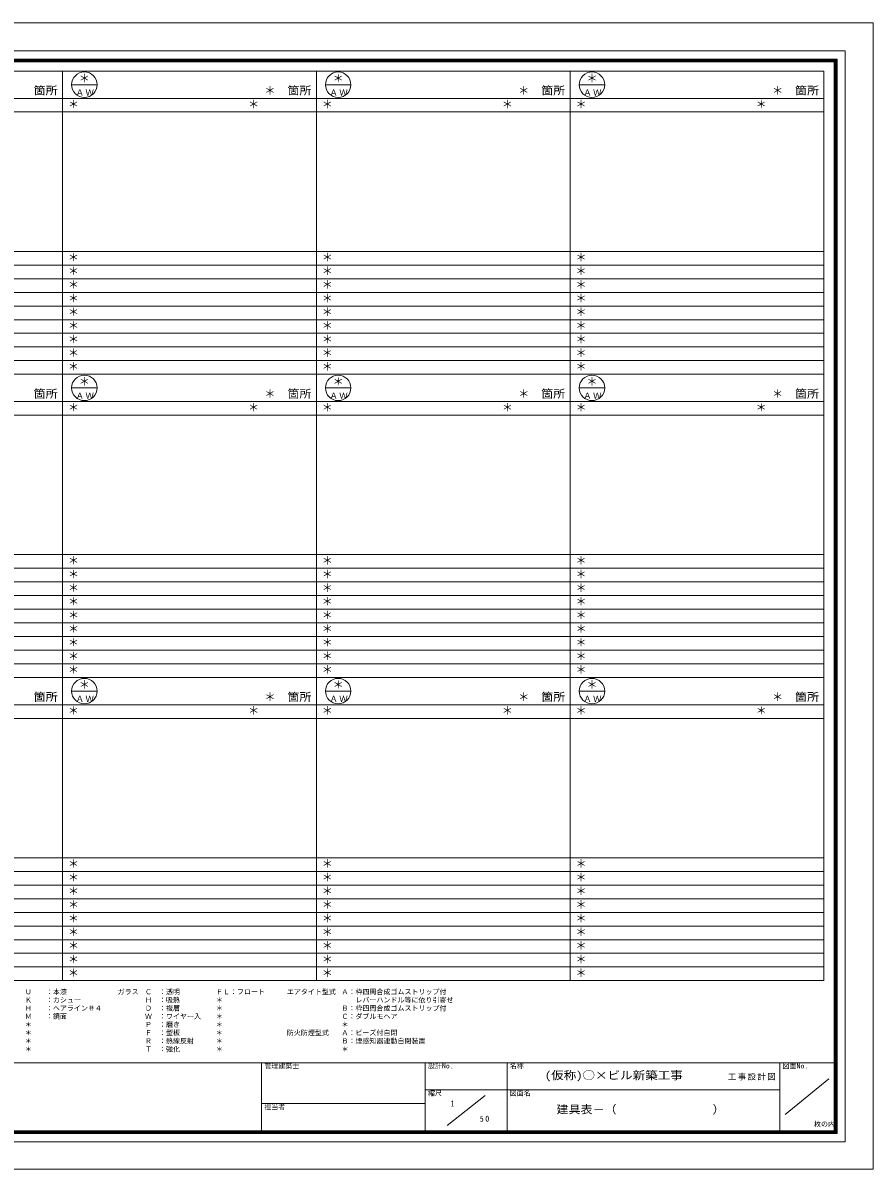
# Model space of a CAD drawing. Units: millimetres, scale not verified. Extents: x -14738 to 14962, y -10419 to 10581.
# Drawn here: x -614 to 14962, y -10419 to 10581 of the extents above; entities that cross this region are included whole.
import ezdxf
from ezdxf.enums import TextEntityAlignment as Align

# ---------------------------------------------------------------- set-up
doc = ezdxf.new("R2010")
doc.units = ezdxf.units.MM
doc.header["$LTSCALE"] = 50
doc.layers.add('0-0_0', color=7, linetype='Continuous')
doc.layers.add('0-1_USER1', color=7, linetype='Continuous', lineweight=9)
doc.styles.add('ＭＳ ゴシック', font='')
doc.styles.get('ＭＳ ゴシック').set_extended_font_data('MS Gothic')

msp = doc.modelspace()

# ---------------------------------------------------------------- linework, layer by layer
at = {"layer": '0-1_USER1'}
for p, q in [((-14738.26, 10581.42), (14961.74, 10581.42)), ((14961.74, -10418.58), (14961.74, 10581.42)), ((-14228.49, 10068.83), (14452.53, 10068.83)), ((-14078.49, 9919.39), (14301.97, 9919.39)), ((-14066.08, 9906.99), (14289.56, 9906.99)), ((-14053.11, 9894.01), (14277.16, 9894.01)), ((-14040.7, 9881.04), (14264.18, 9881.04)), ((14264.18, -9730.61), (14264.18, 9881.04)), ((14277.16, -9743.58), (14277.16, 9894.01)), ((14289.56, -9755.99), (14289.56, 9906.99)), ((14301.97, -9768.39), (14301.97, 9919.39)), ((14452.53, -9917.83), (14452.53, 10068.83)), ((-14028.3, 9868.64), (14251.78, 9868.64)), ((-13838.22, 9699.36), (14061.78, 9699.36)), ((111.78, -6965.64), (111.78, 9699.36)), ((4761.78, -6965.64), (4761.78, 9699.36)), ((9411.78, -6965.64), (9411.78, 9699.36)), ((14061.78, -6965.64), (14061.78, 9699.36)), ((14251.78, -9717.64), (14251.78, 9868.64)), ((278.45, 9449.36), (745.11, 9449.36)), ((4928.45, 9449.36), (5395.11, 9449.36)), ((9578.45, 9449.36), (10045.11, 9449.36)), ((-13838.22, 9199.35), (14061.78, 9199.35)), ((-13838.22, 8949.36), (14061.78, 8949.36)), ((-13838.22, 6394.36), (14061.78, 6394.36)), ((-13838.22, 6144.36), (14061.78, 6144.36)), ((-13838.22, 5894.35), (14061.78, 5894.35)), ((-13838.22, 5644.36), (14061.78, 5644.36)), ((-13838.22, 5394.36), (14061.78, 5394.36)), ((-13838.22, 5144.36), (14061.78, 5144.36)), ((-13838.22, 4894.36), (14061.78, 4894.36)), ((-13838.22, 4644.36), (14061.78, 4644.36)), ((-13838.22, 4394.36), (14061.78, 4394.36)), ((-13838.22, 4144.36), (14061.78, 4144.36)), ((278.45, 3894.36), (745.11, 3894.36)), ((4928.45, 3894.36), (5395.11, 3894.36)), ((9578.45, 3894.36), (10045.11, 3894.36)), ((-13838.22, 3644.36), (14061.78, 3644.36)), ((-13838.22, 3394.36), (14061.78, 3394.36)), ((-13838.22, 839.36), (14061.78, 839.36)), ((-13838.22, 589.36), (14061.78, 589.36)), ((-13838.22, 339.36), (14061.78, 339.36)), ((-13838.22, 89.36), (14061.78, 89.36)), ((-13838.22, -160.64), (14061.78, -160.64)), ((-13838.22, -410.64), (14061.78, -410.64)), ((-13838.22, -660.64), (14061.78, -660.64)), ((-13838.22, -910.64), (14061.78, -910.64)), ((-13838.22, -1160.64), (14061.78, -1160.64)), ((-13838.22, -1410.64), (14061.78, -1410.64)), ((278.45, -1660.64), (745.11, -1660.64)), ((4928.45, -1660.64), (5395.11, -1660.64)), ((9578.45, -1660.64), (10045.11, -1660.64)), ((-13838.22, -1910.64), (14061.78, -1910.64)), ((-13838.22, -2160.64), (14061.78, -2160.64)), ((-13838.22, -4715.64), (14061.78, -4715.64)), ((-13838.22, -4965.64), (14061.78, -4965.64)), ((-13838.22, -5215.64), (14061.78, -5215.64)), ((-13838.22, -5465.64), (14061.78, -5465.64)), ((-13838.22, -5715.64), (14061.78, -5715.64)), ((-13838.22, -5965.64), (14061.78, -5965.64)), ((-13838.22, -6215.64), (14061.78, -6215.64)), ((-13838.22, -6465.64), (14061.78, -6465.64)), ((-13838.22, -6715.64), (14061.78, -6715.64)), ((-13838.22, -6965.64), (14061.78, -6965.64)), ((-14078.49, -8469.14), (14301.97, -8469.14)), ((3758.55, -8469.14), (3758.55, -9768.39)), ((6756.29, -8469.14), (6756.29, -9768.39)), ((8255.16, -8469.14), (8255.16, -9768.39)), ((13252.53, -8469.14), (13252.53, -9768.39)), ((14151.97, -8767.45), (13352.34, -9417.08)), ((6756.29, -8968.2), (13252.53, -8968.2)), ((6756.29, -9218.02), (3758.55, -9218.02)), ((7855.91, -9067.45), (7155.54, -9617.83)), ((14301.97, -9768.39), (-14078.49, -9768.39)), ((14289.56, -9755.99), (-14066.08, -9755.99)), ((14277.16, -9743.58), (-14053.11, -9743.58)), ((14264.18, -9730.61), (-14040.7, -9730.61)), ((14251.78, -9717.64), (-14028.3, -9717.64)), ((14452.53, -9917.83), (-14228.49, -9917.83)), ((-14738.26, -10418.58), (14961.74, -10418.58))]:
    msp.add_line(p, q, dxfattribs=at)
for centre in [(511.78, 9449.36), (5161.78, 9449.36), (9811.78, 9449.36), (511.78, 3894.36), (5161.78, 3894.36), (9811.78, 3894.36), (511.78, -1660.64), (5161.78, -1660.64), (9811.78, -1660.64)]:
    msp.add_circle(centre, 233.33, dxfattribs=at)

# ---------------------------------------------------------------- texts
at = {"layer": '0-0_0', "style": 'ＭＳ ゴシック'}
for p in [(411.78, 9449.36), (5061.78, 9449.36), (9711.78, 9449.36), (3811.78, 9224.36), (8461.78, 9224.36), (13111.78, 9224.36), (211.78, 8974.36), (3511.78, 8974.36), (4861.78, 8974.36), (8161.78, 8974.36), (9511.78, 8974.36), (12811.78, 8974.36), (211.78, 6169.35), (4861.78, 6169.35), (9511.78, 6169.35), (211.78, 5919.36), (4861.78, 5919.36), (9511.78, 5919.36), (211.78, 5669.36), (4861.78, 5669.36), (9511.78, 5669.36), (211.78, 5419.36), (4861.78, 5419.36), (9511.78, 5419.36), (211.78, 5169.36), (4861.78, 5169.36), (9511.78, 5169.36), (211.78, 4919.36), (4861.78, 4919.36), (9511.78, 4919.36), (211.78, 4669.36), (4861.78, 4669.36), (9511.78, 4669.36), (211.78, 4419.36), (4861.78, 4419.36), (9511.78, 4419.36), (211.78, 4169.36), (4861.78, 4169.36), (9511.78, 4169.36), (411.78, 3894.36), (5061.78, 3894.36), (9711.78, 3894.36), (3811.78, 3669.36), (8461.78, 3669.36), (13111.78, 3669.36), (211.78, 3419.36), (3511.78, 3419.36), (4861.78, 3419.36), (8161.78, 3419.36), (9511.78, 3419.36), (12811.78, 3419.36), (211.78, 614.36), (4861.78, 614.36), (9511.78, 614.36), (211.78, 364.36), (4861.78, 364.36), (9511.78, 364.36), (211.78, 114.36), (4861.78, 114.36), (9511.78, 114.36), (211.78, -135.64), (4861.78, -135.64), (9511.78, -135.64), (211.78, -385.64), (4861.78, -385.64), (9511.78, -385.64), (211.78, -635.64), (4861.78, -635.64), (9511.78, -635.64), (211.78, -885.64), (4861.78, -885.64), (9511.78, -885.64), (211.78, -1135.64), (4861.78, -1135.64), (9511.78, -1135.64), (211.78, -1385.64), (4861.78, -1385.64), (9511.78, -1385.64), (411.78, -1660.64), (5061.78, -1660.64), (9711.78, -1660.64), (3811.78, -1885.64), (8461.78, -1885.64), (13111.78, -1885.64), (211.78, -2135.64), (3511.78, -2135.64), (4861.78, -2135.64), (8161.78, -2135.64), (9511.78, -2135.64), (12811.78, -2135.64), (211.78, -4940.64), (4861.78, -4940.64), (9511.78, -4940.64), (211.78, -5190.64), (4861.78, -5190.64), (9511.78, -5190.64), (211.78, -5440.64), (4861.78, -5440.64), (9511.78, -5440.64), (211.78, -5690.64), (4861.78, -5690.64), (9511.78, -5690.64), (211.78, -5940.64), (4861.78, -5940.64), (9511.78, -5940.64), (211.78, -6190.64), (4861.78, -6190.64), (9511.78, -6190.64), (211.78, -6440.64), (4861.78, -6440.64), (9511.78, -6440.64), (211.78, -6690.64), (4861.78, -6690.64), (9511.78, -6690.64), (211.78, -6940.64), (4861.78, -6940.64), (9511.78, -6940.64)]:
    msp.add_text('＊', height=146.6, dxfattribs=at).set_placement(p, align=Align.BOTTOM_LEFT)
at = {"layer": '0-1_USER1', "style": 'ＭＳ ゴシック'}
for s, width, p in [('箇所', 1.1, (-418.22, 9224.36)), ('箇所', 1.1, (-418.22, 9224.36)), ('箇所', 1.1, (4231.78, 9224.36)), ('箇所', 1.1, (4231.78, 9224.36)), ('箇所', 1.1, (8881.78, 9224.36)), ('箇所', 1.1, (8881.78, 9224.36)), ('箇所', 1.1, (13531.78, 9224.36)), ('箇所', 1.1, (13531.78, 9224.36)), ('箇所', 1.1, (-418.22, 3669.36)), ('箇所', 1.1, (-418.22, 3669.36)), ('箇所', 1.1, (4231.78, 3669.36)), ('箇所', 1.1, (4231.78, 3669.36)), ('箇所', 1.1, (8881.78, 3669.36)), ('箇所', 1.1, (8881.78, 3669.36)), ('箇所', 1.1, (13531.78, 3669.36)), ('箇所', 1.1, (13531.78, 3669.36)), ('箇所', 1.1, (-418.22, -1885.64)), ('箇所', 1.1, (-418.22, -1885.64)), ('箇所', 1.1, (4231.78, -1885.64)), ('箇所', 1.1, (4231.78, -1885.64)), ('箇所', 1.1, (8881.78, -1885.64)), ('箇所', 1.1, (8881.78, -1885.64)), ('箇所', 1.1, (13531.78, -1885.64)), ('箇所', 1.1, (13531.78, -1885.64)), ('(仮称)○×ビル新築工事', 1.15, (8948.49, -8818.2)), ('建具表－（\u3000\u3000\u3000\u3000\u3000\u3000\u3000\u3000）', 1.1, (9161.83, -9443.2))]:
    msp.add_text(s, height=146.6, dxfattribs=dict(at, width=width)).set_placement(p, align=Align.BOTTOM_LEFT)
at = {"layer": '0-1_USER1', "color": 4, "style": 'ＭＳ ゴシック'}
for s, p in [('Ｕ\u3000\u3000：本漆', (-578.49, -7244.14)), ('ガラス', (1121.51, -7244.14)), ('Ｃ\u3000：透明', (1621.51, -7244.14)), ('ＦＬ：フロート', (2921.51, -7244.14)), ('エアタイト型式', (4221.51, -7244.14)), ('Ａ：枠四周合成ゴムストリップ付', (5221.51, -7244.14)), ('Ｋ\u3000\u3000：カシュー', (-578.49, -7394.14)), ('Ｈ\u3000：吸熱', (1621.51, -7394.14)), ('＊', (2921.51, -7394.14)), ('\u3000\u3000レバーハンドル等に依り引寄せ', (5221.51, -7394.14)), ('Ｈ\u3000\u3000：ヘアライン＃４', (-578.49, -7544.14)), ('Ｄ\u3000：複層', (1621.51, -7544.14)), ('＊', (2921.51, -7544.14)), ('Ｃ：ダブルモヘア', (5221.51, -7694.14)), ('Ｂ：枠四周合成ゴムストリップ付', (5221.51, -7544.14)), ('Ｍ\u3000\u3000：鏡面', (-578.49, -7694.14)), ('＊', (-578.49, -7844.14)), ('Ｗ\u3000：ワイヤー入', (1621.51, -7694.14)), ('Ｐ\u3000：磨き', (1621.51, -7844.14)), ('＊', (2921.51, -7694.14)), ('＊', (2921.51, -7844.14)), ('＊', (5221.51, -7844.14)), ('＊', (-578.49, -7994.14)), ('Ｆ\u3000：型板', (1621.51, -7994.14)), ('＊', (2921.51, -7994.14)), ('防火防煙型式', (4221.51, -7994.14)), ('Ａ：ビーズ付自閉', (5221.51, -7994.14)), ('＊', (-578.49, -8144.14)), ('＊', (-578.49, -8294.14)), ('Ｔ\u3000：強化', (1621.51, -8294.14)), ('Ｒ\u3000：熱線反射', (1621.51, -8144.14)), ('＊', (2921.51, -8144.14)), ('＊', (2921.51, -8294.14)), ('＊', (5221.51, -8294.14)), ('Ｂ：煙感知器連動自閉装置', (5221.51, -8144.14)), ('管理建築士', (3808.55, -8602.26)), ('設計No.', (6806.29, -8602.26)), ('名称', (8305.16, -8602.26)), ('図面No.', (13302.53, -8602.26)), ('縮尺', (6806.29, -9101.32)), ('図面名', (8305.16, -9101.32)), ('担当者', (3808.55, -9351.14)), ('枚の内', (13879.12, -9667.46))]:
    msp.add_text(s, height=91.64, dxfattribs=at).set_placement(p, align=Align.BOTTOM_LEFT)
at = {"layer": '0-1_USER1', "style": 'ＭＳ ゴシック'}
msp.add_text('1', height=110, dxfattribs=at).set_placement((7218.7, -9304.86), align=Align.BOTTOM_LEFT)
at = {"layer": '0-1_USER1', "char_height": 110, "attachment_point": 7, "style": 'ＭＳ ゴシック'}
for s, insert in [('\\T1.17;ＡＷ', (351.78, 9249.36)), ('\\T1.17;ＡＷ', (5001.78, 9249.36)), ('\\T1.17;ＡＷ', (9651.78, 9249.36)), ('\\T1.17;ＡＷ', (351.78, 3694.36)), ('\\T1.17;ＡＷ', (5001.78, 3694.36)), ('\\T1.17;ＡＷ', (9651.78, 3694.36)), ('\\T1.17;ＡＷ', (351.78, -1860.64)), ('\\T1.17;ＡＷ', (5001.78, -1860.64)), ('\\T1.17;ＡＷ', (9651.78, -1860.64)), ('\\T1.17;工事設計図', (12302.53, -8793.2)), ('\\T1.36;\\W0.9;50', (7755.57, -9552.04))]:
    msp.add_mtext(s, dxfattribs=dict(at, insert=insert))

doc.saveas('drawing.dxf')
